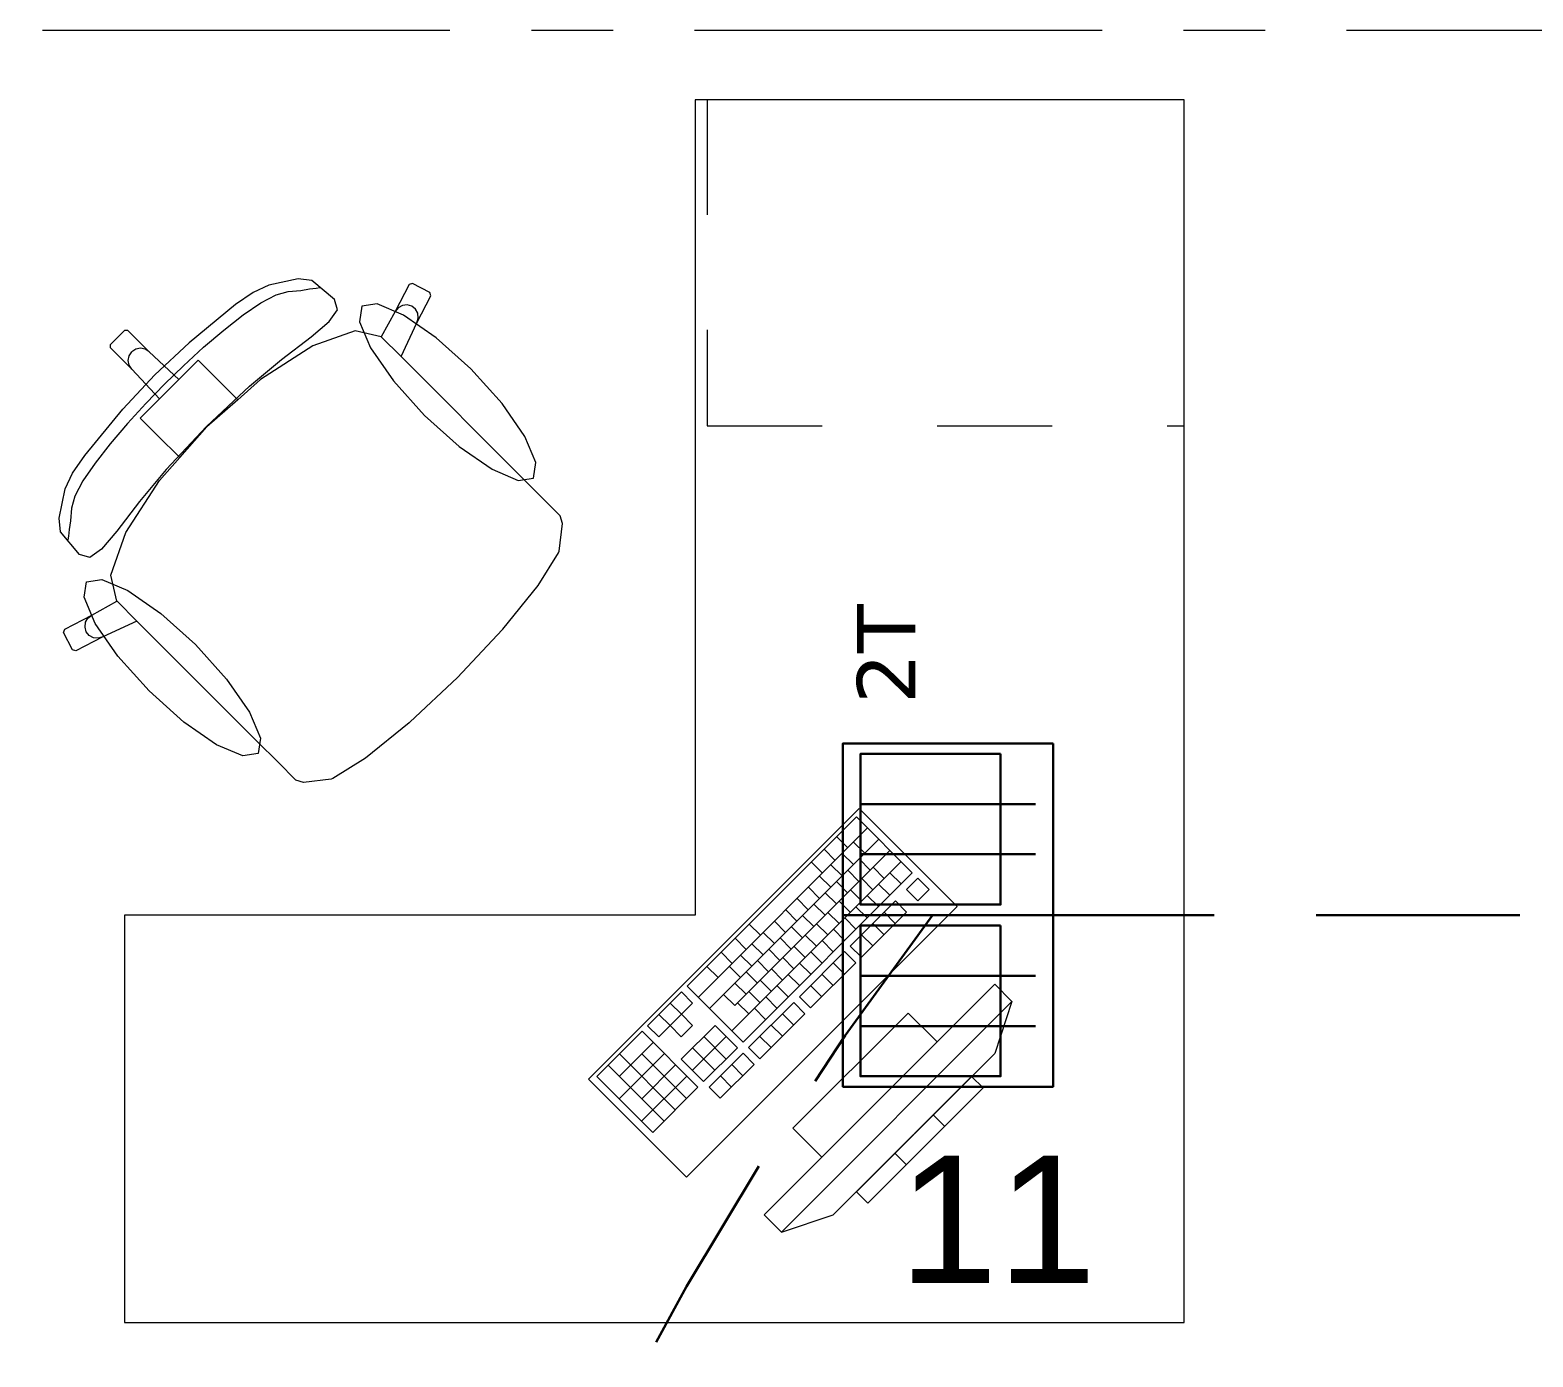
# Model space of a CAD drawing. Header units: inches. Extents: x -19 to 5698, y -728 to 92.
# Drawn here: x 394.923 to 396.767, y 8.374 to 10.002 of the extents above; entities that cross this region are included whole.
import ezdxf

# ---------------------------------------------------------------- set-up
doc = ezdxf.new("R2010")
doc.units = ezdxf.units.IN
doc.header["$MEASUREMENT"] = 0
for name, pattern in [('HIDDEN', [0.375, 0.25, -0.125]), ('Punto & Raya', [0.65, 0.5, -0.075, 0, -0.075]), ('Rayas', [0.282222, 0.141111, -0.141111])]:
    doc.linetypes.add(name, pattern=pattern)
doc.layers.get('0').update_dxf_attribs({"color": 61})
doc.layers.add('00 conduct tomacorr', color=120, linetype='HIDDEN', lineweight=30)
doc.layers.add('00 IE LUZ EMERGENCIA', color=253, linetype='Continuous', lineweight=0)
doc.layers.add('Interior - Mobiliario', color=7, linetype='Continuous')
doc.layers.add('Marcador - Secciones', color=7, linetype='Continuous')
doc.styles.add('Annotative', font='arial.ttf')

# ---------------------------------------------------------------- blocks, each defined once
blk = doc.blocks.new('CAJA POP UP 6 MODULOS')
at = {"layer": '00 conduct tomacorr', "linetype": 'Continuous'}
for p, q in [((-0.095, -0.165), (-0.095, -0.0151)), ((-0.052, -0.165), (-0.052, -0.0151)), ((0.052, -0.165), (0.052, -0.0151)), ((0.095, -0.165), (0.095, -0.0151)), ((0, -0.165), (0, -0.18))]:
    blk.add_line(p, q, dxfattribs=at)
for points in [[(-0.147, 0), (0.147, 0), (0.147, -0.18), (-0.147, -0.18)], [(0, 0), (0.147, 0), (0.147, -0.18), (0, -0.18)]]:
    blk.add_lwpolyline(points, close=True, dxfattribs=at)
for points in [[(-0.138, -0.045), (-0.009, -0.045), (-0.009, -0.165), (-0.138, -0.165), (-0.138, -0.045)], [(0.009, -0.045), (0.138, -0.045), (0.138, -0.165), (0.009, -0.165), (0.009, -0.045)]]:
    blk.add_lwpolyline(points, dxfattribs=at)
at = {"color": 1, "insert": (-0.1807, -0.168), "char_height": 0.05, "attachment_point": 1, "rotation": 180}
blk.add_mtext_dynamic_manual_height_columns('{\\fVerdana|b0|i0|c0|p34;2T}', width=0.000481, gutter_width=0.1561, heights=[0], dxfattribs=at)

msp = doc.modelspace()

# ---------------------------------------------------------------- linework, layer by layer
at = {"layer": '00 conduct tomacorr'}
msp.add_line((398.626, 8.9162, 0.0001), (396.0309, 8.9162), dxfattribs=at)
msp.add_arc((399.3565, 6.3829), 4.1806, 142.7002, 182.507, dxfattribs=at)
at = {"layer": 'Interior - Mobiliario', "color": 175, "linetype": 'Rayas', "lineweight": 13}
for p, q in [((395.754, 9.9162), (395.754, 9.5162)), ((395.754, 9.5162), (396.339, 9.5162))]:
    msp.add_line(p, q, dxfattribs=at)
at = {"layer": 'Interior - Mobiliario', "color": 175, "linetype": 'Continuous', "lineweight": 13}
for p, q in [((395.2161, 9.6888), (395.1968, 9.6799)), ((395.2522, 9.6966), (395.2161, 9.6888)), ((395.2253, 9.6772), (395.24, 9.6811)), ((395.24, 9.6811), (395.2554, 9.6823)), ((395.269, 9.6947), (395.2522, 9.6966)), ((395.2554, 9.6823), (395.2662, 9.6843)), ((395.2662, 9.6843), (395.2743, 9.6851)), ((395.2968, 9.6715), (395.269, 9.6947)), ((395.2743, 9.6851), (395.2788, 9.6859)), ((395.3882, 9.6896), (395.3712, 9.6564)), ((395.3922, 9.6909), (395.3882, 9.6896)), ((395.4136, 9.6801), (395.3922, 9.6909)), ((395.1751, 9.665), (395.1184, 9.6181)), ((395.1968, 9.6799), (395.1751, 9.665)), ((395.1846, 9.6524), (395.2065, 9.6672)), ((395.2065, 9.6672), (395.2253, 9.6772)), ((395.3002, 9.6586), (395.2968, 9.6715)), ((395.38, 9.664), (395.3749, 9.6611)), ((395.3858, 9.6647), (395.38, 9.664)), ((395.3914, 9.6631), (395.3858, 9.6647)), ((395.396, 9.6595), (395.3914, 9.6631)), ((395.3979, 9.6429), (395.4149, 9.676)), ((395.4149, 9.676), (395.4136, 9.6801)), ((395.1608, 9.6338), (395.1846, 9.6524)), ((395.2679, 9.6257), (395.2902, 9.6443)), ((395.2902, 9.6443), (395.3002, 9.6586)), ((395.3712, 9.6564), (395.3539, 9.6254)), ((395.3749, 9.6611), (395.3712, 9.6564)), ((395.3989, 9.6544), (395.396, 9.6595)), ((395.3979, 9.6429), (395.3995, 9.6486)), ((395.3995, 9.6486), (395.3989, 9.6544)), ((395.039, 9.6334), (395.0304, 9.6248)), ((395.0432, 9.6334), (395.039, 9.6334)), ((395.0693, 9.6073), (395.0432, 9.6334)), ((395.1361, 9.6127), (395.1608, 9.6338)), ((395.2318, 9.5978), (395.2679, 9.6257)), ((395.3219, 9.6329), (395.27, 9.6146)), ((395.3539, 9.6254), (395.3219, 9.6329)), ((395.3541, 9.6254), (395.3539, 9.6254)), ((395.3541, 9.6254), (395.3783, 9.6012)), ((395.3783, 9.6012), (395.3979, 9.6429)), ((395.0219, 9.6163), (395.0304, 9.6248)), ((395.0219, 9.612), (395.0219, 9.6163)), ((395.048, 9.5859), (395.0219, 9.612)), ((395.0448, 9.6023), (395.0481, 9.6072)), ((395.053, 9.6105), (395.0481, 9.6072)), ((395.0587, 9.6116), (395.053, 9.6105)), ((395.0645, 9.6105), (395.0587, 9.6116)), ((395.0693, 9.6073), (395.0645, 9.6105)), ((395.1058, 9.5733), (395.0693, 9.6073)), ((395.1184, 9.6181), (395.0762, 9.579)), ((395.1114, 9.5901), (395.1361, 9.6127)), ((395.27, 9.6146), (395.2061, 9.5732)), ((395.0436, 9.5965), (395.0448, 9.6023)), ((395.0447, 9.5908), (395.0436, 9.5965)), ((395.048, 9.5859), (395.0447, 9.5908)), ((395.088, 9.5673), (395.1114, 9.5901)), ((395.1295, 9.5969), (395.1058, 9.5733)), ((395.1506, 9.5758), (395.1295, 9.5969)), ((395.1925, 9.565), (395.2318, 9.5978)), ((395.5262, 9.4533), (395.3783, 9.6012)), ((395.0371, 9.5368), (395.0762, 9.579)), ((395.082, 9.5494), (395.048, 9.5859)), ((395.1058, 9.5733), (395.0939, 9.5614)), ((395.178, 9.5484), (395.1506, 9.5758)), ((395.2061, 9.5732), (395.178, 9.5484)), ((395.088, 9.5673), (395.0652, 9.5438)), ((395.082, 9.5494), (395.0939, 9.5614)), ((395.1397, 9.5156), (395.1925, 9.565)), ((394.9903, 9.4801), (395.0371, 9.5368)), ((395.0652, 9.5438), (395.0426, 9.5192)), ((395.0583, 9.5258), (395.082, 9.5494)), ((395.178, 9.5484), (395.1402, 9.5151)), ((395.0426, 9.5192), (395.0214, 9.4944)), ((395.0795, 9.5046), (395.0583, 9.5258)), ((395.1397, 9.5156), (395.0902, 9.4628)), ((395.1068, 9.4773), (395.1402, 9.5151)), ((395.1068, 9.4773), (395.0795, 9.5046)), ((394.9754, 9.4584), (394.9903, 9.4801)), ((395.0214, 9.4944), (395.0029, 9.4706)), ((395.0029, 9.4706), (394.988, 9.4488)), ((395.0902, 9.4628), (395.0575, 9.4235)), ((395.0821, 9.4491), (395.1068, 9.4773)), ((394.9664, 9.4392), (394.9754, 9.4584)), ((394.988, 9.4488), (394.9781, 9.43)), ((395.0407, 9.3853), (395.0821, 9.4491)), ((395.5517, 9.4278), (395.5262, 9.4533)), ((394.9587, 9.4031), (394.9664, 9.4392)), ((394.9781, 9.43), (394.9741, 9.4152)), ((395.0575, 9.4235), (395.0296, 9.3873)), ((395.5737, 9.4058), (395.5517, 9.4278)), ((394.9741, 9.4152), (394.973, 9.3998)), ((395.5765, 9.3966), (395.5737, 9.4058)), ((394.9605, 9.3863), (394.9587, 9.4031)), ((394.9837, 9.3584), (394.9605, 9.3863)), ((394.971, 9.3891), (394.9702, 9.381)), ((394.973, 9.3998), (394.971, 9.3891)), ((395.0296, 9.3873), (395.011, 9.3651)), ((395.5725, 9.3626), (395.5765, 9.3966)), ((394.9702, 9.381), (394.9694, 9.3765)), ((395.0224, 9.3333), (395.0407, 9.3853)), ((394.9966, 9.355), (394.9837, 9.3584)), ((395.011, 9.3651), (394.9966, 9.355)), ((395.5467, 9.3205), (395.5716, 9.3605)), ((395.5716, 9.3605), (395.5725, 9.3626)), ((395.0298, 9.3014), (395.0224, 9.3333)), ((395.5032, 9.2668), (395.5467, 9.3205)), ((394.9988, 9.2841), (395.0298, 9.3014)), ((395.0299, 9.3012), (395.0298, 9.3014)), ((395.0299, 9.3012), (395.0541, 9.2769)), ((394.9657, 9.2671), (394.9988, 9.2841)), ((394.9906, 9.2695), (394.9913, 9.2753)), ((394.9913, 9.2753), (394.9942, 9.2804)), ((394.9942, 9.2804), (394.9988, 9.2841)), ((395.0541, 9.2769), (395.0123, 9.2573)), ((395.202, 9.1291), (395.0541, 9.2769)), ((394.9644, 9.263), (394.9657, 9.2671)), ((394.9752, 9.2417), (394.9644, 9.263)), ((395.0123, 9.2573), (394.9792, 9.2404)), ((394.9922, 9.2638), (394.9906, 9.2695)), ((394.9958, 9.2592), (394.9922, 9.2638)), ((395.0009, 9.2564), (394.9958, 9.2592)), ((395.0067, 9.2557), (395.0009, 9.2564)), ((395.0123, 9.2573), (395.0067, 9.2557)), ((395.4476, 9.2076), (395.5025, 9.266)), ((395.5025, 9.266), (395.5032, 9.2668)), ((394.9792, 9.2404), (394.9752, 9.2417)), ((395.4476, 9.2076), (395.3893, 9.1528)), ((395.3885, 9.1521), (395.3348, 9.1085)), ((395.3893, 9.1528), (395.3885, 9.1521)), ((395.2275, 9.1036), (395.202, 9.1291)), ((395.2494, 9.0816), (395.2275, 9.1036)), ((395.3348, 9.1085), (395.2948, 9.0836)), ((395.2587, 9.0787), (395.2494, 9.0816)), ((395.2926, 9.0827), (395.2587, 9.0787)), ((395.2948, 9.0836), (395.2926, 9.0827)), ((395.9371, 9.0367), (395.7293, 8.829)), ((396.0056, 8.9681), (395.9371, 9.0367)), ((395.9508, 9.023), (395.7431, 8.8153)), ((395.9645, 9.0093), (395.7568, 8.8015)), ((395.9128, 9.0125), (395.9265, 8.9987)), ((395.9335, 9.0057), (395.9472, 8.992)), ((395.9919, 8.9818), (395.7842, 8.7741)), ((395.9782, 8.9955), (395.7878, 8.8051)), ((395.8817, 8.9813), (395.8954, 8.9676)), ((395.8973, 8.9969), (395.911, 8.9832)), ((395.9196, 8.9918), (395.9333, 8.9781)), ((395.9403, 8.985), (395.954, 8.9713)), ((395.7979, 8.7604), (396.0056, 8.9681)), ((395.8919, 8.9641), (395.9056, 8.9504)), ((395.9058, 8.978), (395.9195, 8.9643)), ((395.9264, 8.9712), (395.9401, 8.9575)), ((395.9574, 8.9748), (395.9711, 8.9611)), ((395.9781, 8.968), (395.9918, 8.9543)), ((396.0125, 8.9613), (395.9986, 8.9474)), ((396.0262, 8.9475), (396.0125, 8.9613)), ((395.8781, 8.9503), (395.8918, 8.9366)), ((395.8987, 8.9435), (395.9124, 8.9298)), ((395.9126, 8.9573), (395.9263, 8.9436)), ((395.9297, 8.9471), (395.9435, 8.9334)), ((395.9436, 8.9609), (395.9573, 8.9472)), ((395.9642, 8.9541), (395.9779, 8.9404)), ((395.9986, 8.9474), (396.0124, 8.9337)), ((396.0124, 8.9337), (396.0262, 8.9475)), ((395.8642, 8.9364), (395.8779, 8.9227)), ((395.8849, 8.9296), (395.8986, 8.9159)), ((395.9159, 8.9332), (395.9296, 8.9195)), ((395.9848, 8.9336), (395.9294, 8.8782)), ((395.9365, 8.9264), (395.9502, 8.9127)), ((395.9504, 8.9403), (395.9641, 8.9266)), ((395.9985, 8.9199), (395.9848, 8.9336)), ((395.8365, 8.9087), (395.8502, 8.895)), ((395.8504, 8.9226), (395.8641, 8.9089)), ((395.871, 8.9158), (395.8847, 8.9021)), ((395.902, 8.9194), (395.9158, 8.9057)), ((395.9227, 8.9126), (395.9364, 8.8989)), ((395.9431, 8.8645), (395.9985, 8.9199)), ((395.9709, 8.9197), (395.9847, 8.906)), ((395.7882, 8.8878), (395.8019, 8.8741)), ((395.8055, 8.9051), (395.8192, 8.8914)), ((395.8227, 8.8949), (395.8364, 8.8812)), ((395.8433, 8.8881), (395.857, 8.8744)), ((395.8572, 8.9019), (395.8709, 8.8882)), ((395.8743, 8.8917), (395.8881, 8.878)), ((395.8882, 8.9055), (395.9019, 8.8918)), ((395.9088, 8.8987), (395.9225, 8.885)), ((395.9432, 8.892), (395.957, 8.8783)), ((395.9571, 8.9059), (395.9708, 8.8922)), ((395.7709, 8.8705), (395.7846, 8.8568)), ((395.8088, 8.881), (395.8226, 8.8673)), ((395.8295, 8.8742), (395.8432, 8.8605)), ((395.8605, 8.8778), (395.8742, 8.8641)), ((395.9225, 8.8713), (395.8671, 8.8159)), ((395.8811, 8.8711), (395.8949, 8.8573)), ((395.895, 8.8849), (395.9087, 8.8712)), ((395.9362, 8.8575), (395.9225, 8.8713)), ((395.9294, 8.8782), (395.9431, 8.8645)), ((395.7536, 8.8532), (395.7673, 8.8395)), ((395.7811, 8.8533), (395.7949, 8.8396)), ((395.795, 8.8672), (395.8087, 8.8535)), ((395.8156, 8.8604), (395.8293, 8.8467)), ((395.8467, 8.864), (395.8604, 8.8503)), ((395.8673, 8.8572), (395.881, 8.8435)), ((395.8808, 8.8022), (395.9362, 8.8575)), ((395.9086, 8.8574), (395.9223, 8.8437)), ((395.7879, 8.8327), (395.8016, 8.819)), ((395.8018, 8.8466), (395.8155, 8.8328)), ((395.819, 8.8363), (395.8327, 8.8226)), ((395.8328, 8.8501), (395.8465, 8.8364)), ((395.8534, 8.8434), (395.8672, 8.8296)), ((395.8948, 8.8436), (395.9085, 8.8298)), ((395.7224, 8.8221), (395.6809, 8.7805)), ((395.7361, 8.8083), (395.7224, 8.8221)), ((395.7293, 8.829), (395.7979, 8.7604)), ((395.7741, 8.8189), (395.7878, 8.8051)), ((395.8051, 8.8225), (395.8188, 8.8087)), ((396.1067, 8.8314), (395.8239, 8.5485)), ((395.8257, 8.8157), (395.8395, 8.802)), ((395.8396, 8.8295), (395.8533, 8.8158)), ((395.8671, 8.8159), (395.8808, 8.8022)), ((395.8809, 8.8297), (395.8946, 8.816)), ((396.1279, 8.8102), (396.1067, 8.8314)), ((395.7086, 8.8082), (395.7223, 8.7945)), ((395.7223, 8.7945), (395.7361, 8.8083)), ((395.7913, 8.8086), (395.805, 8.7949)), ((395.8602, 8.8089), (395.8048, 8.7536)), ((395.8119, 8.8018), (395.8256, 8.7881)), ((395.8451, 8.5273), (396.1279, 8.8102)), ((396.0007, 8.796), (395.8592, 8.6546)), ((395.8739, 8.7952), (395.8602, 8.8089)), ((396.036, 8.7607), (396.0007, 8.796)), ((396.1279, 8.8102), (396.1067, 8.7465)), ((395.6809, 8.7805), (395.6946, 8.7668)), ((395.6946, 8.7668), (395.7084, 8.7806)), ((395.6947, 8.7944), (395.7084, 8.7806)), ((395.7223, 8.7945), (395.7084, 8.7806)), ((395.7084, 8.7806), (395.7222, 8.7669)), ((395.7636, 8.7809), (395.722, 8.7394)), ((395.7222, 8.7669), (395.736, 8.7808)), ((395.736, 8.7808), (395.7223, 8.7945)), ((395.791, 8.7535), (395.7636, 8.7809)), ((395.8185, 8.7398), (395.8739, 8.7952)), ((395.8325, 8.7812), (395.8462, 8.7675)), ((395.8463, 8.7951), (395.86, 8.7814)), ((395.674, 8.7736), (395.6186, 8.7182)), ((395.6877, 8.7599), (395.6461, 8.7183)), ((395.7425, 8.705), (395.674, 8.7736)), ((395.7773, 8.7672), (395.7357, 8.7257)), ((395.7497, 8.7671), (395.7771, 8.7396)), ((395.8186, 8.7674), (395.8323, 8.7537)), ((395.8946, 8.6192), (396.036, 8.7607)), ((395.7014, 8.7462), (395.646, 8.6908)), ((395.6463, 8.7459), (395.7148, 8.6773)), ((395.6738, 8.746), (395.7287, 8.6912)), ((395.7359, 8.7532), (395.7633, 8.7258)), ((395.7495, 8.7119), (395.791, 8.7535)), ((395.7979, 8.7466), (395.7563, 8.7051)), ((395.8116, 8.7329), (395.7979, 8.7466)), ((395.8048, 8.7536), (395.8185, 8.7398)), ((396.1067, 8.7465), (395.9087, 8.5485)), ((395.6324, 8.732), (395.701, 8.6635)), ((395.7151, 8.7324), (395.6736, 8.6909)), ((395.722, 8.7394), (395.7495, 8.7119)), ((395.77, 8.6914), (395.8116, 8.7329)), ((395.784, 8.7328), (395.7977, 8.7191)), ((395.6186, 8.7182), (395.6871, 8.6496)), ((395.7288, 8.7187), (395.6734, 8.6633)), ((395.6871, 8.6496), (395.7425, 8.705)), ((395.7563, 8.7051), (395.77, 8.6914)), ((395.7702, 8.7189), (395.7839, 8.7052)), ((396.0784, 8.7182), (395.937, 8.5768)), ((395.9512, 8.5627), (396.0926, 8.7041)), ((396.0926, 8.7041), (396.0784, 8.7182)), ((396.0313, 8.6711), (396.0454, 8.657)), ((395.8592, 8.6546), (395.8946, 8.6192)), ((395.9842, 8.624), (395.9983, 8.6098)), ((395.937, 8.5768), (395.9512, 8.5627)), ((395.8239, 8.5485), (395.8451, 8.5273)), ((395.8451, 8.5273), (395.9087, 8.5485))]:
    msp.add_line(p, q, dxfattribs=at)
at = {"layer": 'Interior - Mobiliario', "color": 175, "linetype": 'Continuous', "lineweight": 13, "flags": 128}
for points in [[(396.339, 8.4162), (396.339, 9.9162), (395.739, 9.9162), (395.739, 8.9162), (395.039, 8.9162), (395.039, 8.4162)], [(395.4641, 9.5861), (395.4216, 9.6242), (395.3813, 9.6522), (395.3492, 9.6658), (395.3303, 9.663), (395.3274, 9.6441), (395.341, 9.612), (395.369, 9.5716), (395.4072, 9.5291), (395.4497, 9.491), (395.49, 9.463), (395.5221, 9.4494), (395.541, 9.4522), (395.5439, 9.4712), (395.5303, 9.5032), (395.5023, 9.5436)], [(395.0692, 9.1911), (395.031, 9.2336), (395.003, 9.274), (394.9894, 9.3061), (394.9923, 9.325), (395.0112, 9.3278), (395.0433, 9.3142), (395.0836, 9.2862), (395.1261, 9.2481), (395.1643, 9.2056), (395.1923, 9.1652), (395.2059, 9.1332), (395.203, 9.1142), (395.1841, 9.1114), (395.152, 9.125), (395.1117, 9.153)], [(396.0608, 8.9268), (395.9406, 9.047), (395.6082, 8.7147), (395.7284, 8.5945)]]:
    msp.add_lwpolyline(points, close=True, dxfattribs=at)
at = {"layer": 'Marcador - Secciones', "color": 251, "linetype": 'Punto & Raya', "lineweight": 13, "true_color": 0x636466}
msp.add_line((374.9384, 10.0018), (416.3507, 10.0018), dxfattribs=at)

# ---------------------------------------------------------------- block references
at = {"layer": '00 conduct tomacorr', "xscale": 1.432830642179531, "yscale": 1.432830642179531, "zscale": 1.432830642179531, "rotation": 269.9999999999999}
msp.add_blockref('CAJA POP UP 6 MODULOS', (396.1784, 8.9162), dxfattribs=at)

# ---------------------------------------------------------------- texts
at = {"layer": '00 IE LUZ EMERGENCIA', "style": 'Annotative'}
msp.add_attdef('11', (395.9889, 8.4649, 0), '', height=0.1562, dxfattribs=at)

doc.saveas('drawing.dxf')
